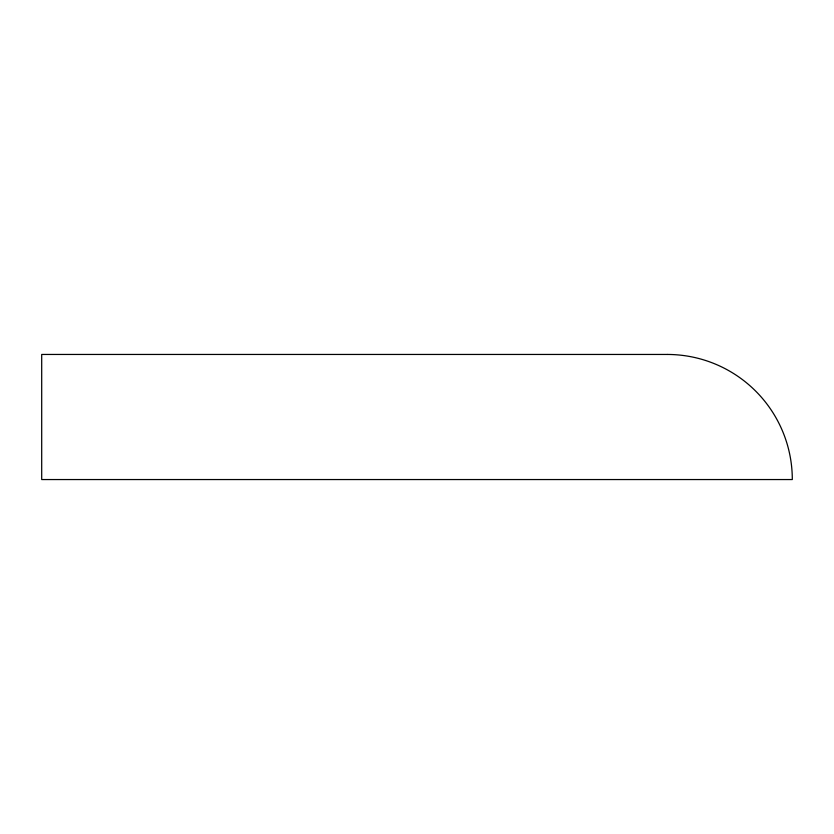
<?xml version="1.0" encoding="UTF-8"?>
<svg xmlns="http://www.w3.org/2000/svg" width="834" height="834" viewBox="0 0 834 834"><rect width="100%" height="100%" fill="white"/><g stroke="black" fill="none" stroke-linecap="round" stroke-linejoin="round"><path stroke-width="1.25" d="M667.2 354.45L41.7 354.45L41.7 479.55L792.3 479.55A125.1 125.1 0 0 0 667.2 354.45"/></g></svg>
